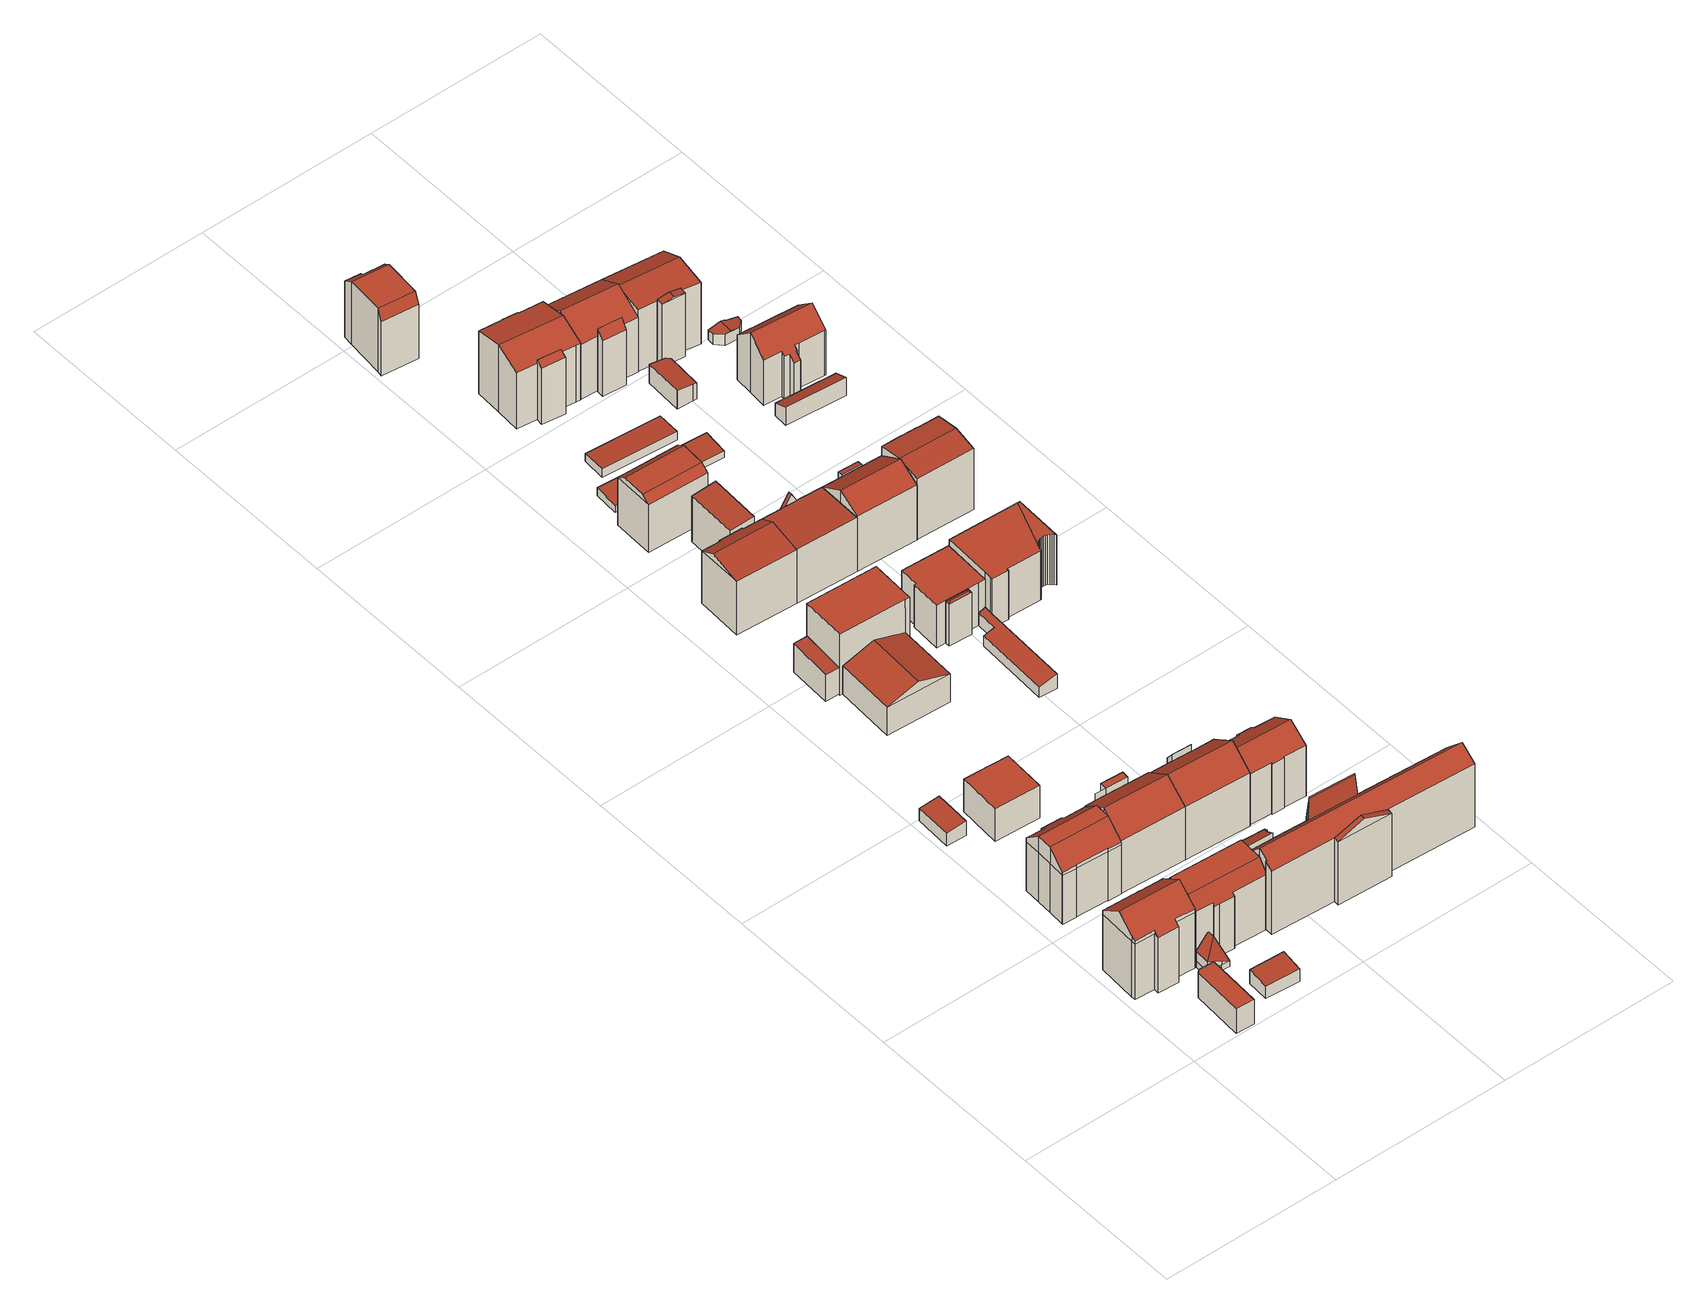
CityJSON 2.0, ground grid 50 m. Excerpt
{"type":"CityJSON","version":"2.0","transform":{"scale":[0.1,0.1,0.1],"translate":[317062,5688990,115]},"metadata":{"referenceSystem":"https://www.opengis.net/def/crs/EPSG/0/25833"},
"CityObjects":{
"building1":{"type":"Building","attributes":{"Dachtyp_tdc":"tdcPolyFlatRoof","Gemeindeschluessel":14713000,"Dachneigung":0,"QualitaetDacherkennung":73,"Geometrietyp2DReferenz":"3000","function":"31001_9998","roofType":"1000","measuredHeight":7.72},"geometry":[{"type":"MultiSurface","lod":"2","boundaries":[[[0,1,2,3]],[[1,4,5,2]],[[4,6,7,5]],[[6,8,9,7]],[[8,0,3,9]],[[8,6,4,1,0]],[[3,2,5,7,9]]],"semantics":{"surfaces":[{"type":"WallSurface"},{"type":"RoofSurface"},{"type":"GroundSurface"}],"values":[0,0,0,0,0,1,2]}}]},
"building2":{"type":"Building","attributes":{"Dachtyp_tdc":"tdcFreeFormRoof","Gemeindeschluessel":14713000,"Dachneigung":37.31,"QualitaetDacherkennung":83,"Geometrietyp2DReferenz":"3000","function":"31001_9998","roofType":"5000","measuredHeight":23.3},"geometry":[{"type":"MultiSurface","lod":"2","boundaries":[[[10,11,12,13]],[[11,14,15,12]],[[14,16,17,15]],[[16,18,19,17]],[[18,20,21,19]],[[20,22,23,21]],[[22,24,25,23]],[[24,26,27,25]],[[26,28,29,27]],[[28,30,31,29]],[[30,32,33,31]],[[32,34,35,33]],[[34,10,13,35]],[[24,36,37,38,39,40,41,42,26]],[[38,43,44,45,46,47,48,39]],[[32,40,39,48,34]],[[34,48,47,10]],[[10,47,46,11]],[[11,46,45,14]],[[14,45,44,16]],[[16,44,43,18]],[[18,43,38,37,20]],[[28,42,41,30]],[[26,42,28]],[[30,41,40,32]],[[20,37,36,22]],[[22,36,24]],[[13,12,15,17,19,21,23,25,27,29,31,33,35]]],"semantics":{"surfaces":[{"type":"WallSurface"},{"type":"RoofSurface"},{"type":"GroundSurface"}],"values":[0,0,0,0,0,0,0,0,0,0,0,0,0,1,1,0,0,0,0,0,0,0,0,0,0,0,0,2]}}]},
"building3":{"type":"Building","attributes":{"Dachtyp_tdc":"tdcFreeFormRoof","Gemeindeschluessel":14713000,"Dachneigung":69.97,"QualitaetDacherkennung":8,"Geometrietyp2DReferenz":"3000","function":"31001_9998","roofType":"5000","measuredHeight":9.32},"geometry":[{"type":"MultiSurface","lod":"2","boundaries":[[[49,50,51,52]],[[50,53,54,51]],[[53,55,56,54]],[[55,57,58,56]],[[57,59,60,58]],[[59,61,62,60]],[[61,49,52,62]],[[63,64,65,66,49]],[[61,67,68,69,64,63]],[[64,69,70,65]],[[53,65,70,55]],[[55,70,69,68,57]],[[57,68,67,59]],[[59,67,61]],[[50,66,65,53]],[[49,66,50]],[[61,63,49]],[[52,51,54,56,58,60,62]]],"semantics":{"surfaces":[{"type":"WallSurface"},{"type":"RoofSurface"},{"type":"GroundSurface"}],"values":[0,0,0,0,0,0,0,1,1,1,0,0,0,0,0,0,0,2]}}]},
"building4":{"type":"Building","attributes":{"Dachtyp_tdc":"tdcFreeFormRoof","Gemeindeschluessel":14713000,"Dachneigung":41.16,"QualitaetDacherkennung":70,"Geometrietyp2DReferenz":"3000","function":"31001_9998","roofType":"5000","measuredHeight":20.94},"geometry":[{"type":"MultiSurface","lod":"2","boundaries":[[[71,72,73,74]],[[72,75,76,73]],[[75,77,78,76]],[[77,79,80,78]],[[79,81,82,80]],[[81,83,84,82]],[[83,85,86,84]],[[85,87,88,86]],[[87,89,90,88]],[[89,91,92,90]],[[91,93,94,92]],[[93,95,96,94]],[[95,97,98,96]],[[97,99,100,98]],[[99,101,102,100]],[[101,103,104,102]],[[103,105,106,104]],[[105,71,74,106]],[[107,108,109,110,111,112,113,114,115]],[[116,117,118,119,93,91,120,121,122]],[[112,116,122,113]],[[83,113,122,85]],[[85,122,121,87]],[[87,121,120,89]],[[89,120,91]],[[93,119,95]],[[95,119,118,97]],[[97,118,117,99]],[[99,117,116,101]],[[101,116,112,103]],[[77,107,115,79]],[[79,115,114,81]],[[81,114,113,83]],[[103,112,111,105]],[[105,111,110,71]],[[71,110,109,72]],[[72,109,108,75]],[[75,108,107,77]],[[74,73,76,78,80,82,84,86,88,90,92,94,96,98,100,102,104,106]]],"semantics":{"surfaces":[{"type":"WallSurface"},{"type":"RoofSurface"},{"type":"GroundSurface"}],"values":[0,0,0,0,0,0,0,0,0,0,0,0,0,0,0,0,0,0,1,1,1,0,0,0,0,0,0,0,0,0,0,0,0,0,0,0,0,0,2]}}]},
"building5":{"type":"Building","attributes":{"Dachtyp_tdc":"tdcPolyFlatRoof","Gemeindeschluessel":14713000,"Dachneigung":5.65,"QualitaetDacherkennung":63,"Geometrietyp2DReferenz":"3000","function":"31001_9998","roofType":"2100","measuredHeight":4.5},"geometry":[{"type":"MultiSurface","lod":"2","boundaries":[[[123,124,125,126]],[[124,127,128,125]],[[127,129,130,128]],[[129,123,126,130]],[[129,127,124,123]],[[126,125,128,130]]],"semantics":{"surfaces":[{"type":"WallSurface"},{"type":"RoofSurface"},{"type":"GroundSurface"}],"values":[0,0,0,0,1,2]}}]},
"building6":{"type":"Building","attributes":{"Dachtyp_tdc":"tdcPolyFlatRoof","Gemeindeschluessel":14713000,"Dachneigung":8.51,"QualitaetDacherkennung":87,"Geometrietyp2DReferenz":"3000","function":"31001_9998","roofType":"2100","measuredHeight":4.72},"geometry":[{"type":"MultiSurface","lod":"2","boundaries":[[[131,132,133,134]],[[132,135,136,133]],[[135,137,138,136]],[[137,131,134,138]],[[137,135,132,131]],[[134,133,136,138]]],"semantics":{"surfaces":[{"type":"WallSurface"},{"type":"RoofSurface"},{"type":"GroundSurface"}],"values":[0,0,0,0,1,2]}}]},
"building7":{"type":"Building","attributes":{"Dachtyp_tdc":"tdcCutGableRoof","Gemeindeschluessel":14713000,"Dachneigung":0.149,"QualitaetDacherkennung":74,"Geometrietyp2DReferenz":"3000","function":"31001_9998","roofType":"9999","measuredHeight":21.07},"geometry":[{"type":"MultiSurface","lod":"2","boundaries":[[[139,140,141,142]],[[140,143,144,141]],[[143,145,146,144]],[[145,147,148,146]],[[147,149,150,148]],[[149,151,152,150]],[[151,153,154,152]],[[153,155,156,154]],[[155,157,158,156]],[[157,159,160,158]],[[159,161,162,160]],[[161,163,164,162]],[[163,165,166,164]],[[165,167,168,166]],[[167,139,142,168]],[[143,140,139,167]],[[165,163,161,159,157,155,153,151,149,147,145]],[[167,165,145,143]],[[142,141,144,146,148,150,152,154,156,158,160,162,164,166,168]]],"semantics":{"surfaces":[{"type":"WallSurface"},{"type":"RoofSurface"},{"type":"GroundSurface"}],"values":[0,0,0,0,0,0,0,0,0,0,0,0,0,0,0,1,1,1,2]}}]},
"building8":{"type":"Building","attributes":{"Gemeindeschluessel":14713000,"Geometrietyp2DReferenz":"3000","function":"31001_9998","roofType":"9999"},"children":["building8-1","building8-2"]},
"building8-1":{"type":"BuildingPart","attributes":{"Dachtyp_tdc":"tdcPolyFlatRoof","Dachneigung":30.82,"QualitaetDacherkennung":43,"Geometrietyp2DReferenz":"3000","roofType":"2100","measuredHeight":8.78},"parents":["building8"],"geometry":[{"type":"MultiSurface","lod":"2","boundaries":[[[169,170,171,172]],[[170,173,174,171]],[[173,175,176,174]],[[173,170,169,175]],[[172,171,174,176]],[[172,176,175,169]]],"semantics":{"surfaces":[{"type":"WallSurface"},{"type":"RoofSurface"},{"type":"GroundSurface"},{"type":"ClosureSurface"}],"values":[0,0,0,1,2,3]}}]},
"building8-2":{"type":"BuildingPart","attributes":{"Dachtyp_tdc":"tdcPolyFlatRoof","Dachneigung":0,"QualitaetDacherkennung":51,"Geometrietyp2DReferenz":"3000","roofType":"1000","measuredHeight":10.26},"parents":["building8"],"geometry":[{"type":"MultiSurface","lod":"2","boundaries":[[[177,178,172,179]],[[178,169,172]],[[180,176,175]],[[180,181,182,176]],[[181,183,184,182]],[[183,185,186,184]],[[185,177,179,186]],[[185,183,181,180,178,177]],[[179,172,176,182,184,186]],[[175,169,178,180]],[[175,176,172,169]]],"semantics":{"surfaces":[{"type":"WallSurface"},{"type":"RoofSurface"},{"type":"GroundSurface"},{"type":"ClosureSurface"}],"values":[0,0,0,0,0,0,0,1,2,0,3]}}]},
"building9":{"type":"Building","attributes":{"Dachtyp_tdc":"tdcPolyFlatRoof","Gemeindeschluessel":14713000,"Dachneigung":5.1,"QualitaetDacherkennung":75,"Geometrietyp2DReferenz":"3000","function":"31001_9998","roofType":"2100","measuredHeight":2.33},"geometry":[{"type":"MultiSurface","lod":"2","boundaries":[[[187,188,189,190]],[[188,191,192,189]],[[191,193,194,192]],[[193,187,190,194]],[[193,191,188,187]],[[190,189,192,194]]],"semantics":{"surfaces":[{"type":"WallSurface"},{"type":"RoofSurface"},{"type":"GroundSurface"}],"values":[0,0,0,0,1,2]}}]},
"building10":{"type":"Building","attributes":{"Gemeindeschluessel":14713000,"Geometrietyp2DReferenz":"3000","function":"31001_9998","roofType":"9999"},"children":["building10-1","building10-2"]},
"building10-1":{"type":"BuildingPart","attributes":{"Dachtyp_tdc":"tdcGableRoof","Dachneigung":34.34,"QualitaetDacherkennung":62,"Geometrietyp2DReferenz":"3000","roofType":"3100","measuredHeight":21.94},"parents":["building10"],"geometry":[{"type":"MultiSurface","lod":"2","boundaries":[[[195,196,194,197]],[[196,198,192,194]],[[199,200,201,202]],[[200,203,204,201]],[[203,205,206,204]],[[205,207,208,206]],[[207,209,210,208]],[[209,195,197,210]],[[205,203,200,199,198,196,195]],[[195,209,207,205]],[[197,194,192,202,201,204,206,208,210]],[[202,192,198,199]]],"semantics":{"surfaces":[{"type":"WallSurface"},{"type":"RoofSurface"},{"type":"GroundSurface"},{"type":"ClosureSurface"}],"values":[0,0,0,0,0,0,0,0,1,1,2,3]}}]},
"building10-2":{"type":"BuildingPart","attributes":{"Dachtyp_tdc":"tdcPolyFlatRoof","Dachneigung":0,"QualitaetDacherkennung":55,"Geometrietyp2DReferenz":"3000","roofType":"1000","measuredHeight":19.12},"parents":["building10"],"geometry":[{"type":"MultiSurface","lod":"2","boundaries":[[[211,212,213,192]],[[212,214,215,213]],[[214,216,217,215]],[[216,218,199,202,217]],[[211,192,198]],[[218,216,214,212,211]],[[213,215,217,202,192]],[[198,199,218,211]],[[198,192,202,199]]],"semantics":{"surfaces":[{"type":"WallSurface"},{"type":"RoofSurface"},{"type":"GroundSurface"},{"type":"ClosureSurface"}],"values":[0,0,0,0,0,1,2,0,3]}}]},
"building11":{"type":"Building","attributes":{"name":"Freiwillige Feuerwehr Leipzig-Süd","Dachtyp_tdc":"tdcPolyFlatRoof","Gemeindeschluessel":14713000,"Dachneigung":3.33,"QualitaetDacherkennung":72,"Geometrietyp2DReferenz":"3000","function":"31001_3072","roofType":"2100","measuredHeight":9.17},"geometry":[{"type":"MultiSurface","lod":"2","boundaries":[[[219,220,221,222]],[[220,223,224,221]],[[223,225,226,224]],[[225,219,222,226]],[[225,223,220,219]],[[222,221,224,226]]],"semantics":{"surfaces":[{"type":"WallSurface"},{"type":"RoofSurface"},{"type":"GroundSurface"}],"values":[0,0,0,0,1,2]}}]},
"building12":{"type":"Building","attributes":{"Gemeindeschluessel":14713000,"Geometrietyp2DReferenz":"3000","function":"31001_9998","roofType":"9999"},"children":["building12-1","building12-2"]},
"building12-1":{"type":"BuildingPart","attributes":{"Dachtyp_tdc":"tdcGableRoof","Dachneigung":18.37,"QualitaetDacherkennung":80,"Geometrietyp2DReferenz":"3000","roofType":"3100","measuredHeight":11.91},"parents":["building12"],"geometry":[{"type":"MultiSurface","lod":"2","boundaries":[[[227,228,229,230]],[[228,231,232,229]],[[233,227,230,234]],[[233,235,236,227]],[[228,236,235,231]],[[227,236,228]],[[230,229,232,234]],[[234,232,231,233]],[[235,233,231]]],"semantics":{"surfaces":[{"type":"WallSurface"},{"type":"RoofSurface"},{"type":"GroundSurface"},{"type":"ClosureSurface"}],"values":[0,0,0,1,1,0,2,3,3]}}]},
"building12-2":{"type":"BuildingPart","attributes":{"Dachtyp_tdc":"tdcPolyFlatRoof","Dachneigung":0,"QualitaetDacherkennung":45,"Geometrietyp2DReferenz":"3000","roofType":"1000","measuredHeight":19.35},"parents":["building12"],"geometry":[{"type":"MultiSurface","lod":"2","boundaries":[[[237,238,239,240]],[[238,241,234,239]],[[241,233,234]],[[242,243,244,245]],[[243,246,247,244]],[[246,248,249,247]],[[248,237,240,249]],[[248,246,243,242,241,238,237]],[[240,239,234,232,245,244,247,249]],[[245,232,231,235,233,241,242]],[[232,234,233,231]],[[231,233,235]]],"semantics":{"surfaces":[{"type":"WallSurface"},{"type":"RoofSurface"},{"type":"GroundSurface"},{"type":"ClosureSurface"}],"values":[0,0,0,0,0,0,0,1,2,0,3,3]}}]},
"building13":{"type":"Building","attributes":{"Gemeindeschluessel":14713000,"Geometrietyp2DReferenz":"3000","function":"31001_9998","roofType":"9999"},"children":["building13-1","building13-2"]},
"building13-1":{"type":"BuildingPart","attributes":{"Dachtyp_tdc":"tdcPolyFlatRoof","Dachneigung":53.82,"QualitaetDacherkennung":21,"Geometrietyp2DReferenz":"3000","roofType":"2100","measuredHeight":19.27},"parents":["building13"],"geometry":[{"type":"MultiSurface","lod":"2","boundaries":[[[250,251,252,253,254]],[[255,256,257]],[[255,258,259,256]],[[258,250,254,259]],[[258,255,251,250]],[[254,253,256,259]],[[255,257,252,251]],[[257,256,253,252]]],"semantics":{"surfaces":[{"type":"WallSurface"},{"type":"RoofSurface"},{"type":"GroundSurface"},{"type":"ClosureSurface"}],"values":[0,0,0,0,1,2,0,3]}}]},
"building13-2":{"type":"BuildingPart","attributes":{"Dachtyp_tdc":"tdcGableRoof","Dachneigung":35.6,"QualitaetDacherkennung":59,"Geometrietyp2DReferenz":"3000","roofType":"3100","measuredHeight":21.97},"parents":["building13"],"geometry":[{"type":"MultiSurface","lod":"2","boundaries":[[[207,260,261,208]],[[260,262,204,261]],[[262,257,256,204]],[[252,263,264,253]],[[263,265,266,264]],[[265,267,268,266]],[[267,269,270,268]],[[269,271,272,270]],[[271,273,274,272]],[[273,207,208,274]],[[269,267,265,263,252,257,262,260]],[[260,207,273,271,269]],[[208,261,204,256,253,264,266,268,270,272,274]],[[252,253,256,257]]],"semantics":{"surfaces":[{"type":"WallSurface"},{"type":"RoofSurface"},{"type":"GroundSurface"},{"type":"ClosureSurface"}],"values":[0,0,0,0,0,0,0,0,0,0,1,1,2,3]}}]},
"building14":{"type":"Building","attributes":{"Dachtyp_tdc":"tdcFreeFormRoof","Gemeindeschluessel":14713000,"Dachneigung":10.12,"QualitaetDacherkennung":35,"Geometrietyp2DReferenz":"3000","function":"31001_9998","roofType":"5000","measuredHeight":18.79},"geometry":[{"type":"MultiSurface","lod":"2","boundaries":[[[275,276,277,278]],[[276,279,280,277]],[[279,281,282,280]],[[281,283,284,282]],[[283,285,286,284]],[[285,287,288,286]],[[287,289,290,288]],[[289,275,278,290]],[[291,287,285,283,281,279,276,292]],[[289,291,292,275]],[[276,275,292]],[[289,287,291]],[[278,277,280,282,284,286,288,290]]],"semantics":{"surfaces":[{"type":"WallSurface"},{"type":"RoofSurface"},{"type":"GroundSurface"}],"values":[0,0,0,0,0,0,0,0,1,1,0,0,2]}}]},
"building15":{"type":"Building","attributes":{"name":"Justizzentrum","Gemeindeschluessel":14713000,"Geometrietyp2DReferenz":"3000","function":"31001_3012","roofType":"9999"},"children":["building15-1","building15-2","building15-3","building15-4"]},
"building15-1":{"type":"BuildingPart","attributes":{"Dachtyp_tdc":"tdcGableRoof","Dachneigung":20.86,"QualitaetDacherkennung":69,"Geometrietyp2DReferenz":"3000","roofType":"3100","measuredHeight":23.04},"parents":["building15"],"geometry":[{"type":"MultiSurface","lod":"2","boundaries":[[[293,294,295,296]],[[294,297,298,295]],[[293,296,299,300]],[[293,301,302,303]],[[297,294,303,302]],[[300,301,293]],[[297,302,301,300]],[[293,303,294]],[[296,295,298,299]],[[300,299,298,297]]],"semantics":{"surfaces":[{"type":"WallSurface"},{"type":"RoofSurface"},{"type":"GroundSurface"},{"type":"ClosureSurface"}],"values":[0,0,0,1,1,0,0,0,2,3]}}]},
"building15-2":{"type":"BuildingPart","attributes":{"Dachtyp_tdc":"tdcFreeFormRoof","Dachneigung":85.69,"QualitaetDacherkennung":37,"Geometrietyp2DReferenz":"3000","roofType":"5000","measuredHeight":23.74},"parents":["building15"],"geometry":[{"type":"MultiSurface","lod":"2","boundaries":[[[304,305,306,307]],[[305,308,309,306]],[[310,311,308]],[[312,310,308,305]],[[312,305,304]],[[310,312,304,311]],[[307,306,309,313]],[[313,309,308,311]],[[307,313,311,304]]],"semantics":{"surfaces":[{"type":"WallSurface"},{"type":"RoofSurface"},{"type":"GroundSurface"},{"type":"ClosureSurface"}],"values":[0,0,1,1,1,1,2,0,3]}}]},
"building15-3":{"type":"BuildingPart","attributes":{"Dachtyp_tdc":"tdcGableRoof","Dachneigung":46.37,"QualitaetDacherkennung":77,"Geometrietyp2DReferenz":"3000","roofType":"3100","measuredHeight":23.32},"parents":["building15"],"geometry":[{"type":"MultiSurface","lod":"2","boundaries":[[[314,315,307,316]],[[315,304,307]],[[317,318,319,313,311]],[[318,320,321,319]],[[320,322,323,321]],[[322,324,323]],[[324,325,326,323]],[[325,300,299,326]],[[297,327,328,298]],[[327,329,330,328]],[[329,331,332,330]],[[331,333,334,332]],[[333,335,336,334]],[[337,314,316,338]],[[333,331,329,327,297,300,325,324,322,320]],[[320,318,317,315,314,337,335,333]],[[316,307,313,319,321,323,326,299,298,328,330,332,334,336,338]],[[311,304,315,317]],[[311,313,307,304]],[[297,298,299,300]],[[338,336,335,337]]],"semantics":{"surfaces":[{"type":"WallSurface"},{"type":"RoofSurface"},{"type":"GroundSurface"},{"type":"ClosureSurface"}],"values":[0,0,0,0,0,0,0,0,0,0,0,0,0,0,1,1,2,0,3,3,3]}}]},
"building15-4":{"type":"BuildingPart","attributes":{"Dachtyp_tdc":"tdcPolyFlatRoof","Dachneigung":26.84,"QualitaetDacherkennung":67,"Geometrietyp2DReferenz":"3000","roofType":"2100","measuredHeight":19},"parents":["building15"],"geometry":[{"type":"MultiSurface","lod":"2","boundaries":[[[339,340,341,342]],[[340,343,344,341]],[[343,345,337,338,344]],[[346,347,348,336,335]],[[347,339,342,348]],[[347,346,345,343,340,339]],[[342,341,344,338,336,348]],[[335,337,345,346]],[[335,336,338,337]]],"semantics":{"surfaces":[{"type":"WallSurface"},{"type":"RoofSurface"},{"type":"GroundSurface"},{"type":"ClosureSurface"}],"values":[0,0,0,0,0,1,2,0,3]}}]},
"building16":{"type":"Building","attributes":{"Dachtyp_tdc":"tdcPolyFlatRoof","Gemeindeschluessel":14713000,"Dachneigung":3.79,"QualitaetDacherkennung":81,"Geometrietyp2DReferenz":"3000","function":"31001_9998","roofType":"2100","measuredHeight":15.04},"geometry":[{"type":"MultiSurface","lod":"2","boundaries":[[[349,350,351,352]],[[350,353,354,351]],[[353,355,356,354]],[[355,349,352,356]],[[355,353,350,349]],[[352,351,354,356]]],"semantics":{"surfaces":[{"type":"WallSurface"},{"type":"RoofSurface"},{"type":"GroundSurface"}],"values":[0,0,0,0,1,2]}}]},
"building17":{"type":"Building","attributes":{"Dachtyp_tdc":"tdcCutGableRoof","Gemeindeschluessel":14713000,"Dachneigung":1.9,"QualitaetDacherkennung":75,"Geometrietyp2DReferenz":"3000","function":"31001_9998","roofType":"9999","measuredHeight":16.99},"geometry":[{"type":"MultiSurface","lod":"2","boundaries":[[[357,358,359,360]],[[358,361,362,359]],[[361,363,364,362]],[[363,357,360,364]],[[358,357,365,366]],[[361,358,366,367]],[[363,361,367,368]],[[357,363,368,365]],[[367,366,365,368]],[[360,359,362,364]]],"semantics":{"surfaces":[{"type":"WallSurface"},{"type":"RoofSurface"},{"type":"GroundSurface"}],"values":[0,0,0,0,1,0,1,0,1,2]}}]},
"building18":{"type":"Building","attributes":{"Dachtyp_tdc":"tdcGableRoof","Gemeindeschluessel":14713000,"Dachneigung":32.6,"QualitaetDacherkennung":81,"Geometrietyp2DReferenz":"3000","function":"31001_9998","roofType":"3100","measuredHeight":19.81},"geometry":[{"type":"MultiSurface","lod":"2","boundaries":[[[369,370,371,372]],[[370,373,374,371]],[[373,375,376,374]],[[375,377,378,376]],[[377,379,380,378]],[[379,381,382,380]],[[381,383,384,382]],[[383,385,386,384]],[[385,387,388,386]],[[387,389,390,388]],[[389,391,392,390]],[[391,393,394,392]],[[393,395,396,394]],[[395,369,372,396]],[[391,389,387,385,383,381,379,377]],[[377,375,373,370,369,395,393,391]],[[372,371,374,376,378,380,382,384,386,388,390,392,394,396]]],"semantics":{"surfaces":[{"type":"WallSurface"},{"type":"RoofSurface"},{"type":"GroundSurface"}],"values":[0,0,0,0,0,0,0,0,0,0,0,0,0,0,1,1,2]}}]},
"building19":{"type":"Building","attributes":{"Gemeindeschluessel":14713000,"Geometrietyp2DReferenz":"3000","function":"31001_9998","roofType":"9999"},"children":["building19-1","building19-2"]},
"building19-1":{"type":"BuildingPart","attributes":{"Dachtyp_tdc":"tdcGableRoof","Dachneigung":57.72,"QualitaetDacherkennung":7,"Geometrietyp2DReferenz":"3000","roofType":"3100","measuredHeight":19.1},"parents":["building19"],"geometry":[{"type":"MultiSurface","lod":"2","boundaries":[[[397,398,399,400]],[[398,401,402,399]],[[401,403,404,402]],[[405,406,407,408,409]],[[401,408,407,410,403]],[[398,409,408,401]],[[397,405,409,398]],[[399,402,404,400]],[[400,404,403,397]],[[406,410,407]],[[405,397,403,410,406]]],"semantics":{"surfaces":[{"type":"WallSurface"},{"type":"RoofSurface"},{"type":"GroundSurface"},{"type":"ClosureSurface"}],"values":[0,0,0,1,1,0,0,2,3,0,3]}}]},
"building19-2":{"type":"BuildingPart","attributes":{"Dachtyp_tdc":"tdcPolyFlatRoof","Dachneigung":3.14,"QualitaetDacherkennung":74,"Geometrietyp2DReferenz":"3000","roofType":"2100","measuredHeight":17.21},"parents":["building19"],"geometry":[{"type":"MultiSurface","lod":"2","boundaries":[[[411,404,403]],[[411,412,413,404]],[[412,414,415,413]],[[414,416,290,415]],[[416,287,288,290]],[[287,417,400,288]],[[417,405,397,400]],[[287,416,414,412,411,410,406,417]],[[404,413,415,290,288,400]],[[403,410,411]],[[406,405,417]],[[403,404,400,397]],[[403,397,405,406,410]]],"semantics":{"surfaces":[{"type":"WallSurface"},{"type":"RoofSurface"},{"type":"GroundSurface"},{"type":"ClosureSurface"}],"values":[0,0,0,0,0,0,0,1,2,0,0,3,3]}}]},
"building20":{"type":"Building","attributes":{"Dachtyp_tdc":"tdcPolyFlatRoof","Gemeindeschluessel":14713000,"Dachneigung":14.02,"QualitaetDacherkennung":86,"Geometrietyp2DReferenz":"3000","function":"31001_9998","roofType":"2100","measuredHeight":4.5},"geometry":[{"type":"MultiSurface","lod":"2","boundaries":[[[418,419,420,421]],[[419,422,423,420]],[[422,424,425,423]],[[424,426,427,425]],[[426,428,429,427]],[[428,430,431,429]],[[430,418,421,431]],[[430,428,426,424,422,419,418]],[[421,420,423,425,427,429,431]]],"semantics":{"surfaces":[{"type":"WallSurface"},{"type":"RoofSurface"},{"type":"GroundSurface"}],"values":[0,0,0,0,0,0,0,1,2]}}]},
"building21":{"type":"Building","attributes":{"Gemeindeschluessel":14713000,"Geometrietyp2DReferenz":"3000","function":"31001_9998","roofType":"9999"},"children":["building21-1","building21-2"]},
"building21-1":{"type":"BuildingPart","attributes":{"Dachtyp_tdc":"tdcFreeFormRoof","Dachneigung":15.77,"QualitaetDacherkennung":47,"Geometrietyp2DReferenz":"3000","roofType":"5000","measuredHeight":13.52},"parents":["building21"],"geometry":[{"type":"MultiSurface","lod":"2","boundaries":[[[432,433,434,435]],[[433,436,437,434]],[[436,438,439,437]],[[440,438,436]],[[441,440,436,433]],[[441,433,432]],[[440,441,432,438]],[[434,437,439,435]],[[435,439,438,432]]],"semantics":{"surfaces":[{"type":"WallSurface"},{"type":"RoofSurface"},{"type":"GroundSurface"},{"type":"ClosureSurface"}],"values":[0,0,0,1,1,1,1,2,3]}}]},
"building21-2":{"type":"BuildingPart","attributes":{"Dachtyp_tdc":"tdcPolyFlatRoof","Dachneigung":0,"QualitaetDacherkennung":70,"Geometrietyp2DReferenz":"3000","roofType":"1000","measuredHeight":13.56},"parents":["building21"],"geometry":[{"type":"MultiSurface","lod":"2","boundaries":[[[442,439,438]],[[442,443,444,439]],[[443,445,446,444]],[[445,447,448,446]],[[447,449,450,448]],[[449,451,452,450]],[[451,453,454,452]],[[453,455,456,454]],[[455,457,458,456]],[[457,459,435,458]],[[459,432,435]],[[457,455,453,451,449,447,445,443,442,459]],[[439,444,446,448,450,452,454,456,458,435]],[[438,432,459,442]],[[438,439,435,432]]],"semantics":{"surfaces":[{"type":"WallSurface"},{"type":"RoofSurface"},{"type":"GroundSurface"},{"type":"ClosureSurface"}],"values":[0,0,0,0,0,0,0,0,0,0,0,1,2,0,3]}}]},
"building22":{"type":"Building","attributes":{"Dachtyp_tdc":"tdcCutGableRoof","Gemeindeschluessel":14713000,"Dachneigung":2.03,"QualitaetDacherkennung":70,"Geometrietyp2DReferenz":"3000","function":"31001_9998","roofType":"9999","measuredHeight":20.2},"geometry":[{"type":"MultiSurface","lod":"2","boundaries":[[[460,461,462,463]],[[461,464,465,462]],[[464,466,467,465]],[[466,468,469,467]],[[468,470,471,469]],[[470,472,473,471]],[[472,474,475,473]],[[474,476,477,475]],[[476,478,479,477]],[[478,460,463,479]],[[464,461,460,478]],[[476,474,472,470,468,466]],[[478,476,466,464]],[[463,462,465,467,469,471,473,475,477,479]]],"semantics":{"surfaces":[{"type":"WallSurface"},{"type":"RoofSurface"},{"type":"GroundSurface"}],"values":[0,0,0,0,0,0,0,0,0,0,1,1,1,2]}}]},
"building23":{"type":"Building","attributes":{"Dachtyp_tdc":"tdcPolyFlatRoof","Gemeindeschluessel":14713000,"Dachneigung":3.15,"QualitaetDacherkennung":62,"Geometrietyp2DReferenz":"3000","function":"31001_2463","roofType":"2100","measuredHeight":2.46},"geometry":[{"type":"MultiSurface","lod":"2","boundaries":[[[480,481,482,483]],[[481,484,485,482]],[[484,486,487,485]],[[486,480,483,487]],[[486,484,481,480]],[[483,482,485,487]]],"semantics":{"surfaces":[{"type":"WallSurface"},{"type":"RoofSurface"},{"type":"GroundSurface"}],"values":[0,0,0,0,1,2]}}]},
"building24":{"type":"Building","attributes":{"Dachtyp_tdc":"tdcPolyFlatRoof","Gemeindeschluessel":14713000,"Dachneigung":2.62,"QualitaetDacherkennung":75,"Geometrietyp2DReferenz":"3000","function":"31001_2463","roofType":"2100","measuredHeight":2.63},"geometry":[{"type":"MultiSurface","lod":"2","boundaries":[[[488,489,490,491]],[[489,492,493,490]],[[492,494,495,493]],[[494,488,491,495]],[[494,492,489,488]],[[491,490,493,495]]],"semantics":{"surfaces":[{"type":"WallSurface"},{"type":"RoofSurface"},{"type":"GroundSurface"}],"values":[0,0,0,0,1,2]}}]},
"building25":{"type":"Building","attributes":{"Gemeindeschluessel":14713000,"Geometrietyp2DReferenz":"3000","function":"31001_9998","roofType":"9999"},"children":["building25-1","building25-2"]},
"building25-1":{"type":"BuildingPart","attributes":{"Dachtyp_tdc":"tdcGableRoof","Dachneigung":12.39,"QualitaetDacherkennung":52,"Geometrietyp2DReferenz":"3000","roofType":"3100","measuredHeight":21.44},"parents":["building25"],"geometry":[{"type":"MultiSurface","lod":"2","boundaries":[[[496,497,498,499]],[[497,500,501,498]],[[500,502,503,501]],[[502,504,505,503]],[[504,506,507,505]],[[506,508,509,507]],[[508,510,511,509]],[[510,512,513,511]],[[512,514,515,513]],[[516,517,518,519]],[[517,520,521,518]],[[520,522,523,521]],[[522,524,525,523]],[[524,496,499,525]],[[520,517,516,514,512,510,508,506]],[[506,504,502,500,497,496,524,522,520]],[[499,498,501,503,505,507,509,511,513,515,519,518,521,523,525]],[[519,515,514,516]]],"semantics":{"surfaces":[{"type":"WallSurface"},{"type":"RoofSurface"},{"type":"GroundSurface"},{"type":"ClosureSurface"}],"values":[0,0,0,0,0,0,0,0,0,0,0,0,0,0,1,1,2,3]}}]},
"building25-2":{"type":"BuildingPart","attributes":{"Dachtyp_tdc":"tdcPolyFlatRoof","Dachneigung":27.75,"QualitaetDacherkennung":34,"Geometrietyp2DReferenz":"3000","roofType":"2100","measuredHeight":18.89},"parents":["building25"],"geometry":[{"type":"MultiSurface","lod":"2","boundaries":[[[526,527,519,528]],[[527,516,519]],[[529,530,531,515,514]],[[530,526,528,531]],[[530,529,527,526]],[[528,519,515,531]],[[514,516,527,529]],[[514,515,519,516]]],"semantics":{"surfaces":[{"type":"WallSurface"},{"type":"RoofSurface"},{"type":"GroundSurface"},{"type":"ClosureSurface"}],"values":[0,0,0,0,1,2,0,3]}}]},
"building26":{"type":"Building","attributes":{"Gemeindeschluessel":14713000,"Geometrietyp2DReferenz":"3000","function":"31001_9998","roofType":"9999"},"children":["building26-1","building26-2"]},
"building26-1":{"type":"BuildingPart","attributes":{"Dachtyp_tdc":"tdcGableRoof","Dachneigung":31.85,"QualitaetDacherkennung":78,"Geometrietyp2DReferenz":"3000","roofType":"3100","measuredHeight":20.93},"parents":["building26"],"geometry":[{"type":"MultiSurface","lod":"2","boundaries":[[[532,533,534,535]],[[533,536,537,534]],[[536,538,539,537]],[[538,540,415,539]],[[540,541,542,415]],[[541,412,413,542]],[[412,543,544,413]],[[541,540,538,536]],[[536,533,532,543,412,541]],[[535,534,537,539,415,542,413,544]],[[535,544,543,532]]],"semantics":{"surfaces":[{"type":"WallSurface"},{"type":"RoofSurface"},{"type":"GroundSurface"},{"type":"ClosureSurface"}],"values":[0,0,0,0,0,0,0,1,1,2,3]}}]},
"building26-2":{"type":"BuildingPart","attributes":{"Dachtyp_tdc":"tdcPolyFlatRoof","Dachneigung":7.77,"QualitaetDacherkennung":37,"Geometrietyp2DReferenz":"3000","roofType":"2100","measuredHeight":16.96},"parents":["building26"],"geometry":[{"type":"MultiSurface","lod":"2","boundaries":[[[545,546,532,535,547]],[[548,544,543]],[[548,549,550,544]],[[549,545,547,550]],[[549,548,546,545]],[[547,535,544,550]],[[548,543,532,546]],[[543,544,535,532]]],"semantics":{"surfaces":[{"type":"WallSurface"},{"type":"RoofSurface"},{"type":"GroundSurface"},{"type":"ClosureSurface"}],"values":[0,0,0,0,1,2,0,3]}}]},
"building27":{"type":"Building","attributes":{"Gemeindeschluessel":14713000,"Geometrietyp2DReferenz":"3000","function":"31001_9998","roofType":"9999"},"children":["building27-1","building27-2"]},
"building27-1":{"type":"BuildingPart","attributes":{"Dachtyp_tdc":"tdcPolyFlatRoof","Dachneigung":3.31,"QualitaetDacherkennung":72,"Geometrietyp2DReferenz":"3000","roofType":"2100","measuredHeight":15.92},"parents":["building27"],"geometry":[{"type":"MultiSurface","lod":"2","boundaries":[[[551,552,553,554]],[[552,555,556,553]],[[555,557,558,556]],[[557,559,560,561,558]],[[562,563,564,565,566]],[[563,567,568,564]],[[567,569,570,568]],[[569,571,572,570]],[[571,573,574,572]],[[573,575,576,574]],[[575,577,578,576]],[[577,579,580,578]],[[579,581,582,580]],[[581,583,584,582]],[[583,585,586,584]],[[585,551,554,586]],[[585,583,581,579,577,575,573,571,569,567,563,562,559,557,555,552,551]],[[554,553,556,558,561,565,564,568,570,572,574,576,578,580,582,584,586]],[[566,560,559,562]],[[566,565,561,560]]],"semantics":{"surfaces":[{"type":"WallSurface"},{"type":"RoofSurface"},{"type":"GroundSurface"},{"type":"ClosureSurface"}],"values":[0,0,0,0,0,0,0,0,0,0,0,0,0,0,0,0,1,2,0,3]}}]},
"building27-2":{"type":"BuildingPart","attributes":{"Dachtyp_tdc":"tdcPolyFlatRoof","Dachneigung":0,"QualitaetDacherkennung":63,"Geometrietyp2DReferenz":"3000","roofType":"1000","measuredHeight":15.62},"parents":["building27"],"geometry":[{"type":"MultiSurface","lod":"2","boundaries":[[[560,587,588,561]],[[587,589,590,588]],[[589,591,592,590]],[[591,593,594,592]],[[593,595,596,594]],[[595,597,598,596]],[[597,599,600,598]],[[599,601,602,600]],[[601,603,456,602]],[[603,604,454,456]],[[604,566,565,454]],[[604,603,601,599,597,595,593,591,589,587,560,566]],[[565,561,588,590,592,594,596,598,600,602,456,454]],[[561,565,566,560]]],"semantics":{"surfaces":[{"type":"WallSurface"},{"type":"RoofSurface"},{"type":"GroundSurface"},{"type":"ClosureSurface"}],"values":[0,0,0,0,0,0,0,0,0,0,0,1,2,3]}}]},
"building28":{"type":"Building","attributes":{"Gemeindeschluessel":14713000,"Geometrietyp2DReferenz":"3000","function":"31001_9998","roofType":"9999"},"children":["building28-1","building28-2"]},
"building28-1":{"type":"BuildingPart","attributes":{"Dachtyp_tdc":"tdcPolyFlatRoof","Dachneigung":49.24,"QualitaetDacherkennung":37,"Geometrietyp2DReferenz":"3000","roofType":"2100","measuredHeight":19.91},"parents":["building28"],"geometry":[{"type":"MultiSurface","lod":"2","boundaries":[[[605,606,607,608,609]],[[606,610,611,607]],[[610,612,613,614,611]],[[612,610,606,605]],[[608,607,611,614]],[[609,613,612,605]],[[609,608,614,613]]],"semantics":{"surfaces":[{"type":"WallSurface"},{"type":"RoofSurface"},{"type":"GroundSurface"},{"type":"ClosureSurface"}],"values":[0,0,0,1,2,0,3]}}]},
"building28-2":{"type":"BuildingPart","attributes":{"Dachtyp_tdc":"tdcGableRoof","Dachneigung":30.67,"QualitaetDacherkennung":58,"Geometrietyp2DReferenz":"3000","roofType":"3100","measuredHeight":21.82},"parents":["building28"],"geometry":[{"type":"MultiSurface","lod":"2","boundaries":[[[615,616,617,618]],[[616,609,608,617]],[[613,619,620,614]],[[619,621,509,620]],[[621,622,505,509]],[[622,615,618,505]],[[623,624,625,626]],[[609,616,626,625,621,627,613]],[[613,627,619]],[[619,627,621]],[[615,623,626,616]],[[622,624,623,615]],[[621,625,624,622]],[[618,617,608,614,620,509,505]],[[614,608,609,613]]],"semantics":{"surfaces":[{"type":"WallSurface"},{"type":"RoofSurface"},{"type":"GroundSurface"},{"type":"ClosureSurface"}],"values":[0,0,0,0,0,0,1,1,0,0,0,0,0,2,3]}}]},
"building29":{"type":"Building","attributes":{"Dachtyp_tdc":"tdcPolyFlatRoof","Gemeindeschluessel":14713000,"Dachneigung":7.65,"QualitaetDacherkennung":66,"Geometrietyp2DReferenz":"3000","function":"31001_9998","roofType":"2100","measuredHeight":5.94},"geometry":[{"type":"MultiSurface","lod":"2","boundaries":[[[628,629,630,631]],[[629,632,633,630]],[[632,634,635,633]],[[634,636,637,635]],[[636,638,639,637]],[[638,640,641,639]],[[640,642,643,641]],[[642,628,631,643]],[[642,640,638,636,634,632,629,628]],[[631,630,633,635,637,639,641,643]]],"semantics":{"surfaces":[{"type":"WallSurface"},{"type":"RoofSurface"},{"type":"GroundSurface"}],"values":[0,0,0,0,0,0,0,0,1,2]}}]},
"building30":{"type":"Building","attributes":{"Gemeindeschluessel":14713000,"Geometrietyp2DReferenz":"3000","function":"31001_9998","roofType":"9999"},"children":["building30-1","building30-2"]},
"building30-1":{"type":"BuildingPart","attributes":{"Dachtyp_tdc":"tdcGableRoof","Dachneigung":10.01,"QualitaetDacherkennung":61,"Geometrietyp2DReferenz":"3000","roofType":"3100","measuredHeight":20.55},"parents":["building30"],"geometry":[{"type":"MultiSurface","lod":"2","boundaries":[[[644,645,646,647]],[[645,648,649,646]],[[648,650,651,652,649]],[[653,654,655]],[[653,656,657,654]],[[656,658,659,657]],[[658,660,661,659]],[[660,662,663,661]],[[662,644,647,663]],[[658,656,653,650,648,645,644]],[[644,662,660,658]],[[647,646,649,652,654,657,659,661,663]],[[655,651,650,653]],[[655,654,652,651]]],"semantics":{"surfaces":[{"type":"WallSurface"},{"type":"RoofSurface"},{"type":"GroundSurface"},{"type":"ClosureSurface"}],"values":[0,0,0,0,0,0,0,0,0,1,1,2,0,3]}}]},
"building30-2":{"type":"BuildingPart","attributes":{"Dachtyp_tdc":"tdcPolyFlatRoof","Dachneigung":34.3,"QualitaetDacherkennung":32,"Geometrietyp2DReferenz":"3000","roofType":"2100","measuredHeight":18.67},"parents":["building30"],"geometry":[{"type":"MultiSurface","lod":"2","boundaries":[[[651,664,649,652]],[[664,665,666,649]],[[665,667,668,666]],[[667,655,654,668]],[[667,665,664,651,655]],[[654,652,649,666,668]],[[651,652,654,655]]],"semantics":{"surfaces":[{"type":"WallSurface"},{"type":"RoofSurface"},{"type":"GroundSurface"},{"type":"ClosureSurface"}],"values":[0,0,0,0,1,2,3]}}]},
"building31":{"type":"Building","attributes":{"Gemeindeschluessel":14713000,"Geometrietyp2DReferenz":"3000","function":"31001_9998","roofType":"9999"},"children":["building31-1","building31-2"]},
"building31-1":{"type":"BuildingPart","attributes":{"Dachtyp_tdc":"tdcGableRoof","Dachneigung":10.08,"QualitaetDacherkennung":37,"Geometrietyp2DReferenz":"3000","roofType":"3100","measuredHeight":20.72},"parents":["building31"],"geometry":[{"type":"MultiSurface","lod":"2","boundaries":[[[669,670,671,672,673]],[[670,674,675,671]],[[674,676,677,678,675]],[[674,679,680,676]],[[681,682,680,679,683]],[[670,683,679,674]],[[669,681,683,670]],[[684,682,681,669]],[[676,680,682,684]],[[678,685,672,671,675]],[[686,677,676,684]],[[686,685,678,677]],[[673,686,684,669]],[[673,672,685,686]]],"semantics":{"surfaces":[{"type":"WallSurface"},{"type":"RoofSurface"},{"type":"GroundSurface"},{"type":"ClosureSurface"}],"values":[0,0,0,1,1,0,0,0,0,2,0,3,0,3]}}]},
"building31-2":{"type":"BuildingPart","attributes":{"Dachtyp_tdc":"tdcGableRoof","Dachneigung":10.22,"QualitaetDacherkennung":47,"Geometrietyp2DReferenz":"3000","roofType":"3100","measuredHeight":21.03},"parents":["building31"],"geometry":[{"type":"MultiSurface","lod":"2","boundaries":[[[677,687,688,678]],[[687,689,690,688]],[[689,623,691,690]],[[623,692,693,691]],[[692,694,695,693]],[[694,696,697,695]],[[696,673,672,697]],[[694,692,623,689]],[[689,687,677,686,673,696,694]],[[685,678,688,690,691,693,695,697,672]],[[677,678,685,686]],[[685,672,673,686]]],"semantics":{"surfaces":[{"type":"WallSurface"},{"type":"RoofSurface"},{"type":"GroundSurface"},{"type":"ClosureSurface"}],"values":[0,0,0,0,0,0,0,1,1,2,3,3]}}]},
"building32":{"type":"Building","attributes":{"Dachtyp_tdc":"tdcPolyFlatRoof","Gemeindeschluessel":14713000,"Dachneigung":23.38,"QualitaetDacherkennung":47,"Geometrietyp2DReferenz":"3000","function":"31001_9998","roofType":"2100","measuredHeight":5.66},"geometry":[{"type":"MultiSurface","lod":"2","boundaries":[[[698,699,700,701]],[[699,702,703,700]],[[702,704,705,703]],[[704,706,707,705]],[[706,698,701,707]],[[706,704,702,699,698]],[[701,700,703,705,707]]],"semantics":{"surfaces":[{"type":"WallSurface"},{"type":"RoofSurface"},{"type":"GroundSurface"}],"values":[0,0,0,0,0,1,2]}}]},
"building33":{"type":"Building","attributes":{"Dachtyp_tdc":"tdcGableRoof","Gemeindeschluessel":14713000,"Dachneigung":41.14,"QualitaetDacherkennung":53,"Geometrietyp2DReferenz":"3000","function":"31001_9998","roofType":"3100","measuredHeight":18.84},"geometry":[{"type":"MultiSurface","lod":"2","boundaries":[[[708,709,710,711]],[[709,712,713,710]],[[712,714,715,713]],[[714,716,717,715]],[[716,718,719,717]],[[718,720,721,719]],[[720,722,723,721]],[[722,724,725,723]],[[724,726,727,725]],[[726,728,729,727]],[[728,730,731,729]],[[730,732,733,731]],[[732,734,735,733]],[[734,736,737,735]],[[736,738,739,737]],[[738,708,711,739]],[[734,732,730,728]],[[728,726,724,722,720,718,716,714,712,709,708,738,736,734]],[[711,710,713,715,717,719,721,723,725,727,729,731,733,735,737,739]]],"semantics":{"surfaces":[{"type":"WallSurface"},{"type":"RoofSurface"},{"type":"GroundSurface"}],"values":[0,0,0,0,0,0,0,0,0,0,0,0,0,0,0,0,1,1,2]}}]},
"building34":{"type":"Building","attributes":{"Dachtyp_tdc":"tdcFreeFormRoof","Gemeindeschluessel":14713000,"Dachneigung":11.92,"QualitaetDacherkennung":22,"Geometrietyp2DReferenz":"3000","function":"31001_9998","roofType":"5000","measuredHeight":3.79},"geometry":[{"type":"MultiSurface","lod":"2","boundaries":[[[740,741,742,743]],[[741,744,745,742]],[[744,746,747,745]],[[746,748,749,747]],[[748,750,751,749]],[[750,752,753,751]],[[752,754,755,753]],[[754,740,743,755]],[[754,752,750,748,746,756,757]],[[740,757,756,744,741]],[[740,754,757]],[[746,744,756]],[[743,742,745,747,749,751,753,755]]],"semantics":{"surfaces":[{"type":"WallSurface"},{"type":"RoofSurface"},{"type":"GroundSurface"}],"values":[0,0,0,0,0,0,0,0,1,1,0,0,2]}}]}
},
"vertices":[
[132,9,85],[141,153,85],[141,153,8],[132,9,8],[149,161,85],[149,161,8],[192,159,85],[192,159,8],[183,6,85],[183,6,8],
[96,357,185],[96,358,185],[96,358,9],[96,357,9],[139,356,185],[139,356,9],[139,354,185],[139,354,9],[203,350,185],[203,350,9],[196,230,185],[196,230,9],[139,234,185],[139,234,9],[138,218,185],[138,218,9],[80,221,185],[80,221,9],[81,236,185],[81,236,9],[26,239,185],[26,239,9],[26,250,185],[26,250,9],[32,360,185],[32,360,9],[139,234,197],[196,230,197],[200,290,242],[29,299,242],[26,250,204],[26,239,196],[81,236,196],[203,350,198],[139,354,198],[139,356,197],[96,358,196],[96,357,198],[32,360,198],
[258,182,28],[236,184,28],[236,184,10],[258,182,10],[197,186,28],[197,186,10],[200,230,28],[200,230,10],[247,227,28],[247,227,10],[246,222,28],[246,222,10],[261,221,28],[261,221,10],[258,182,29],[232,207,103],[197,186,61],[236,184,40],[246,222,67],[247,227,67],[234,228,103],[200,230,61],
[182,520,168],[182,521,168],[182,521,13],[182,520,13],[92,526,168],[92,526,13],[92,525,168],[92,525,13],[54,528,168],[54,528,13],[54,529,168],[54,529,13],[57,575,168],[57,575,13],[59,619,168],[59,619,13],[61,665,168],[61,665,13],[113,662,168],[113,662,13],[114,676,168],[114,676,13],[172,673,168],[172,673,13],[171,659,168],[171,659,13],[227,657,168],[227,657,13],[227,655,168],[227,655,13],[224,610,168],[224,610,13],[222,567,168],[222,567,13],[219,518,168],[219,518,13],[92,525,178],[92,526,179],[182,521,178],[182,520,177],[219,518,176],[222,567,222],[57,575,222],[54,529,179],[54,528,178],[224,610,221],[227,655,181],[227,657,180],[171,659,180],[113,662,180],[61,665,180],[59,619,221],
[252,47,53],[255,107,59],[255,107,14],[252,47,14],[352,102,59],[352,102,14],[347,40,53],[347,40,14],
[69,887,62],[14,890,54],[14,890,15],[69,887,15],[19,993,54],[19,993,15],[74,988,62],[74,988,15],
[203,350,174],[405,339,174],[405,339,12],[203,350,12],[404,314,222],[404,314,12],[400,245,222],[400,245,12],[399,219,186],[399,219,12],[396,219,186],[396,219,12],[303,224,186],[303,224,12],[303,218,178],[303,218,12],[261,221,178],[261,221,12],[246,222,178],[246,222,12],[247,227,186],[247,227,12],[200,230,186],[200,230,12],[196,230,186],[196,230,12],[198,256,222],[198,256,12],[202,325,222],[202,325,12],
[148,949,102],[148,960,96],[148,960,14],[148,949,14],[201,957,96],[201,957,14],[200,946,102],[200,946,14],
[116,951,117],[148,949,117],[116,951,14],[200,946,117],[242,944,117],[242,944,14],[235,824,117],[235,824,14],[109,831,117],[109,831,14],
[229,698,38],[258,697,35],[258,697,14],[229,698,14],[256,654,35],[256,654,14],[227,655,38],[227,655,14],
[223,585,233],[227,655,185],[223,585,14],[256,654,185],[348,648,185],[407,645,185],[407,645,14],[348,648,14],[407,642,187],[407,642,14],[404,575,233],[404,575,14],[400,508,183],[400,508,14],[219,518,182],[219,518,14],
[256,654,205],[286,652,205],[286,652,14],[287,672,205],[287,672,14],[349,668,205],[349,668,14],[348,648,205],
[102,1422,102],[108,1542,109],[108,1542,18],[102,1422,18],[147,1540,109],[147,1540,18],[141,1420,102],[141,1420,18],
[318,1239,107],[139,1248,106],[139,1248,17],[318,1239,17],[148,1416,106],[148,1416,17],[326,1408,107],[326,1408,17],[237,1412,136],[229,1244,136],
[345,1533,211],[339,1407,211],[339,1407,17],[345,1533,17],[326,1408,211],[140,1417,211],[141,1420,211],[141,1420,17],[140,1417,17],[147,1540,211],[147,1540,17],[147,1543,211],[147,1543,17],
[526,655,180],[525,636,206],[525,636,185],[525,636,14],[526,655,14],[472,639,206],[472,639,14],[472,639,185],[473,658,180],[473,658,14],
[404,574,234],[404,574,14],[407,642,185],[525,635,185],[525,635,14],[590,632,185],[590,632,14],[589,615,197],[589,615,14],[587,563,234],[587,563,14],[583,499,184],[583,499,14],[583,497,183],[583,497,14],
[85,1715,190],[91,1846,184],[91,1846,19],[85,1715,19],[145,1844,184],[145,1844,19],[145,1848,182],[145,1848,19],[211,1846,181],[211,1846,19],[211,1841,184],[211,1841,19],[262,1838,184],[262,1838,19],[255,1706,190],[255,1706,19],[260,1797,206],[90,1805,206],
[724,165,216],[572,172,216],[572,172,15],[724,165,15],[573,187,216],[573,187,15],[725,179,15],[725,179,216],[725,179,217],[649,183,245],[648,169,245],
[585,292,186],[586,302,186],[586,302,15],[585,292,15],[724,294,186],[724,294,15],[719,289,252],[723,284,186],[591,297,252],[723,284,15],
[487,298,188],[585,292,188],[487,298,15],[723,284,188],[975,269,189],[975,269,15],[973,213,248],[973,213,15],[971,166,217],[971,166,15],[971,166,216],[725,180,216],[725,180,15],[395,197,215],[395,197,15],[396,219,230],[396,219,15],[399,219,230],[399,219,15],[400,245,248],[400,245,15],[403,302,188],[403,302,15],[483,298,188],[483,298,15],
[489,334,187],[488,324,192],[488,324,15],[489,334,15],[484,324,192],[484,324,15],[483,298,205],[403,302,205],[405,339,187],[405,339,15],
[201,2012,165],[270,2010,170],[270,2010,20],[201,2012,20],[263,1866,170],[263,1866,20],[195,1869,165],[195,1869,20],
[105,2160,173],[276,2152,174],[276,2152,22],[105,2160,22],[271,2039,173],[271,2039,22],[101,2046,173],[101,2046,22],[104,2134,192],[275,2127,192],[272,2061,190],[102,2068,190],
[648,621,169],[689,619,169],[689,619,16],[648,621,16],[689,609,176],[689,609,16],[748,605,176],[748,605,16],[745,546,214],[745,546,16],[742,489,177],[742,489,16],[679,493,177],[679,493,16],[679,490,175],[679,490,16],[645,492,175],[645,492,16],[645,495,177],[645,495,16],[583,499,177],[583,499,16],[586,555,214],[586,555,16],[589,615,176],[589,615,16],[648,612,176],[648,612,16],
[319,1835,163],[319,1846,163],[319,1846,19],[319,1835,19],[373,1844,163],[373,1844,19],[373,1833,163],[373,1833,19],[319,1835,164],[331,1835,184],[348,1834,210],[348,1845,210],[319,1846,164],[362,1833,184],
[373,1833,184],[433,1829,184],[433,1829,19],[426,1697,191],[426,1697,19],[255,1706,191],[319,1835,184],
[531,1115,65],[480,1118,52],[480,1118,20],[531,1115,20],[491,1328,52],[491,1328,20],[522,1327,60],[522,1327,20],[525,1386,60],[525,1386,20],[545,1386,65],[545,1386,20],[543,1360,65],[543,1360,20],
[496,1388,152],[495,1374,152],[495,1374,19],[496,1388,19],[431,1378,152],[431,1378,19],[432,1391,152],[432,1391,19],[438,1384,154],[489,1382,154],
[432,1391,154],[406,1392,154],[406,1392,19],[410,1476,154],[410,1476,19],[415,1476,154],[415,1476,19],[418,1530,154],[418,1530,19],[551,1523,154],[551,1523,19],[551,1521,154],[551,1521,19],[545,1386,154],[545,1386,19],[525,1386,154],[525,1386,19],[496,1388,154],
[104,2860,196],[3,2872,196],[3,2872,24],[104,2860,24],[5,2886,227],[5,2886,24],[17,2993,223],[17,2993,24],[21,3022,202],[21,3022,24],[64,3017,202],[64,3017,24],[62,3006,209],[62,3006,24],[120,3000,209],[120,3000,24],[118,2981,223],[118,2981,24],[106,2875,227],[106,2875,24],
[131,2200,36],[136,2268,40],[136,2268,15],[131,2200,15],[440,2245,40],[440,2245,15],[435,2177,36],[435,2177,15],
[397,2357,36],[392,2291,39],[392,2291,12],[397,2357,12],[183,2307,39],[183,2307,12],[188,2373,36],[188,2373,12],
[201,2679,223],[201,2681,222],[201,2681,25],[201,2679,25],[243,2676,222],[243,2676,25],[243,2673,223],[243,2673,25],[309,2666,223],[309,2666,25],[304,2589,239],[304,2589,25],[300,2522,205],[300,2522,25],[299,2521,204],[299,2521,25],[287,2523,204],[287,2523,25],[246,2528,204],[246,2528,25],[182,2536,204],[127,2542,204],[127,2542,25],[182,2536,25],[131,2610,239],[131,2610,25],[135,2686,223],[135,2686,25],[136,2687,223],[136,2687,25],
[180,2517,204],[182,2536,214],[180,2517,25],[246,2528,214],[244,2508,204],[244,2508,25],
[546,1823,184],[602,1820,184],[602,1820,19],[546,1823,19],[599,1749,229],[599,1749,19],[596,1688,194],[596,1688,19],[426,1697,194],[429,1758,229],[429,1758,19],[490,1826,184],[490,1826,19],
[547,1838,187],[546,1823,189],[547,1838,19],[490,1826,189],[491,1841,187],[491,1841,19],
[706,1387,176],[702,1385,176],[702,1385,19],[706,1387,19],[698,1382,176],[698,1382,19],[694,1378,176],[694,1378,19],[692,1373,176],[692,1373,175],[692,1373,19],[747,1512,176],[752,1511,176],[752,1511,19],[747,1512,19],[747,1512,175],[746,1395,178],[746,1395,19],[745,1373,178],[745,1373,19],[742,1377,178],[742,1377,19],[739,1381,178],[739,1381,19],[735,1384,178],[735,1384,19],[731,1387,177],[731,1387,19],[726,1389,177],[726,1389,19],[721,1390,177],[721,1390,19],[716,1390,176],[716,1390,19],[711,1389,176],[711,1389,19],
[690,1369,175],[690,1369,19],[689,1364,175],[689,1364,19],[688,1359,175],[688,1359,19],[686,1359,175],[686,1359,19],[591,1363,175],[591,1363,19],[590,1358,175],[590,1358,19],[543,1360,175],[543,1360,19],[543,1365,175],[543,1365,19],[545,1386,175],[551,1521,175],
[412,2511,224],[409,2491,201],[409,2491,25],[412,2511,25],[412,2511,198],[344,2498,202],[344,2498,25],[346,2517,224],[346,2517,198],[346,2517,25],
[467,2648,198],[457,2506,198],[457,2506,25],[467,2648,25],[346,2519,198],[346,2519,25],[300,2522,198],[309,2666,198],[467,2648,206],[309,2666,205],[305,2600,244],[462,2583,244],[346,2519,199],
[492,2355,77],[450,2358,83],[450,2358,24],[492,2355,24],[448,2358,83],[448,2358,24],[454,2464,83],[454,2464,24],[455,2464,83],[455,2464,24],[500,2461,77],[500,2461,24],[509,2452,76],[509,2452,24],[503,2355,75],[503,2355,24],
[599,1755,226],[602,1820,214],[602,1820,20],[599,1755,20],[656,1818,214],[656,1818,20],[656,1817,214],[656,1817,207],[656,1817,20],[711,1814,214],[711,1814,20],[711,1814,207],[764,1812,214],[764,1812,20],[761,1747,226],[761,1747,20],[757,1680,214],[757,1680,20],[596,1688,214],[596,1688,20],
[656,1818,207],[657,1830,198],[657,1830,20],[712,1828,198],[712,1828,20],
[572,2493,227],[570,2475,227],[570,2475,26],[572,2493,26],[572,2493,222],[507,2482,227],[507,2482,26],[509,2501,227],[509,2501,222],[509,2501,26],[540,2478,233],[541,2497,233],[572,2493,228],[573,2494,228],[570,2475,228],[573,2494,227],[573,2494,26],[573,2494,222],
[457,2506,222],[457,2506,26],[462,2585,236],[462,2585,26],[467,2648,26],[634,2628,207],[634,2628,26],[630,2566,236],[630,2566,26],[624,2484,221],[624,2484,26],
[601,2158,83],[604,2198,65],[604,2198,26],[601,2158,26],[770,2184,65],[770,2184,26],[772,2184,65],[772,2184,26],[769,2144,83],[769,2144,26],
[700,2230,171],[689,2231,171],[689,2231,28],[700,2230,28],[688,2221,163],[688,2221,28],[685,2221,163],[685,2221,28],[684,2204,148],[684,2204,28],[666,2205,147],[666,2205,28],[667,2222,162],[667,2222,28],[652,2224,163],[652,2224,28],[653,2234,171],[653,2234,28],[604,2238,171],[604,2238,28],[608,2290,216],[608,2290,28],[611,2341,170],[611,2341,28],[780,2326,170],[780,2326,28],[778,2275,216],[778,2275,28],[775,2223,171],[775,2223,28],[772,2224,171],[772,2224,28],
[661,2442,63],[643,2463,59],[643,2463,28],[661,2442,28],[644,2482,59],[644,2482,28],[689,2480,64],[689,2480,28],[689,2477,64],[689,2477,28],[724,2474,57],[724,2474,28],[722,2458,57],[722,2458,28],[702,2440,61],[702,2440,28],[679,2480,66],[677,2441,66]
]}
